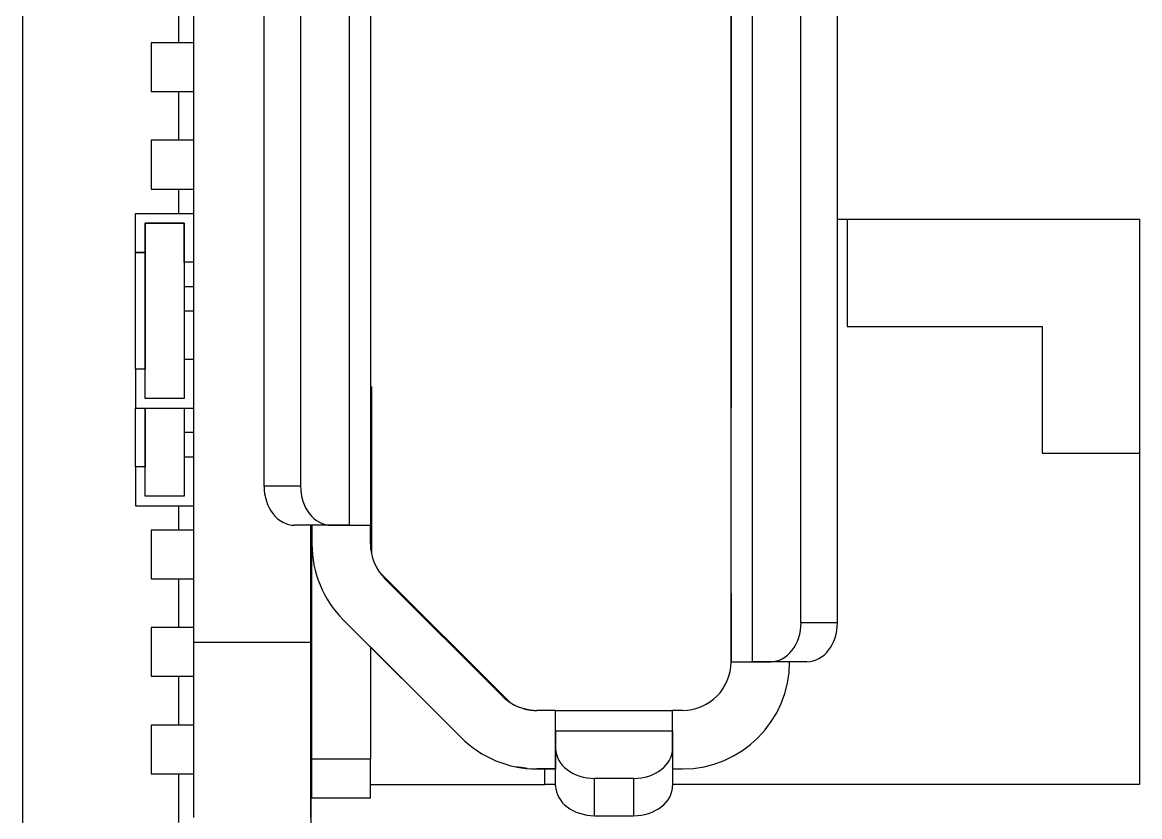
# Model space of a CAD drawing. Extents: x 89.7 to 173.2, y 85.9 to 138.5.
# Drawn here: x 162.5 to 168.22, y 101.35 to 105.43 of the extents above; entities that cross this region are included whole.
import ezdxf

# ---------------------------------------------------------------- set-up
doc = ezdxf.new("R2010")
doc.units = 0
doc.layers.add('View004', color=7, linetype='CONTINUOUS')

msp = doc.modelspace()

# ---------------------------------------------------------------- linework, layer by layer
at = {"layer": 'View004'}
for p, q in [((166.13, 102.15), (166.13, 108.55)), ((166.13, 102.15), (166.13, 108.55)), ((166.239, 102.15), (166.239, 108.55)), ((166.239, 102.15), (166.239, 108.55)), ((163.375, 102.25), (163.375, 108.45)), ((163.375, 102.25), (163.375, 108.45)), ((163.375, 102.25), (163.375, 108.45)), ((166.488, 102.35), (166.488, 108.35)), ((166.488, 102.35), (166.488, 108.35)), ((166.675, 102.35), (166.675, 108.35)), ((166.675, 102.35), (166.675, 108.35)), ((164.171, 107.85), (164.171, 102.85)), ((164.171, 107.85), (164.171, 102.85)), ((164.28, 107.85), (164.28, 102.85)), ((164.28, 107.85), (164.28, 102.85)), ((163.735, 103.05), (163.735, 107.65)), ((163.735, 103.05), (163.735, 107.65)), ((163.922, 107.65), (163.922, 103.05)), ((163.922, 107.65), (163.922, 103.05)), ((166.13, 107.125), (166.13, 103.575)), ((166.13, 107.125), (166.13, 103.575)), ((162.495, 106.45), (162.495, 99.45)), ((162.495, 106.45), (162.495, 99.45)), ((163.295, 105.575), (163.295, 105.325)), ((163.295, 105.575), (163.295, 105.325)), ((163.155, 105.325), (163.155, 105.075)), ((163.295, 105.325), (163.155, 105.325)), ((163.155, 105.325), (163.155, 105.075)), ((163.295, 105.325), (163.155, 105.325)), ((163.375, 105.325), (163.295, 105.325)), ((163.375, 105.325), (163.295, 105.325)), ((163.375, 105.34), (163.375, 105.34)), ((163.375, 105.34), (163.375, 105.34)), ((163.375, 105.34), (163.375, 105.34)), ((163.375, 105.34), (163.375, 105.34)), ((163.375, 105.325), (163.375, 105.325)), ((163.375, 105.325), (163.375, 105.325)), ((163.375, 105.102), (163.375, 105.298)), ((163.375, 105.102), (163.375, 105.298)), ((163.375, 105.102), (163.375, 105.298)), ((163.375, 105.102), (163.375, 105.298)), ((163.375, 105.298), (163.375, 105.298)), ((163.375, 105.298), (163.375, 105.298)), ((163.375, 105.102), (163.375, 105.102)), ((163.375, 105.102), (163.375, 105.102)), ((163.155, 105.075), (163.295, 105.075)), ((163.155, 105.075), (163.295, 105.075)), ((163.295, 105.075), (163.295, 104.825)), ((163.295, 105.075), (163.375, 105.075)), ((163.295, 105.075), (163.295, 104.825)), ((163.295, 105.075), (163.375, 105.075)), ((163.375, 105.075), (163.375, 105.075)), ((163.375, 105.075), (163.375, 105.075)), ((163.375, 105.06), (163.375, 105.06)), ((163.375, 105.06), (163.375, 105.06)), ((163.375, 104.225), (163.375, 104.875)), ((163.375, 104.875), (163.375, 104.875)), ((163.375, 104.225), (163.375, 104.875)), ((163.375, 104.225), (163.375, 104.875)), ((163.375, 104.875), (163.375, 104.875)), ((163.375, 104.225), (163.375, 104.875)), ((163.155, 104.825), (163.155, 104.575)), ((163.295, 104.825), (163.155, 104.825)), ((163.155, 104.825), (163.155, 104.575)), ((163.295, 104.825), (163.155, 104.825)), ((163.375, 104.825), (163.295, 104.825)), ((163.375, 104.825), (163.295, 104.825)), ((163.375, 104.825), (163.375, 104.825)), ((163.375, 104.825), (163.375, 104.825)), ((163.155, 104.575), (163.295, 104.575)), ((163.155, 104.575), (163.295, 104.575)), ((163.295, 104.575), (163.295, 104.45)), ((163.295, 104.575), (163.375, 104.575)), ((163.295, 104.575), (163.295, 104.45)), ((163.295, 104.575), (163.375, 104.575)), ((163.375, 104.575), (163.375, 104.575)), ((163.375, 104.575), (163.375, 104.575)), ((163.075, 104.25), (163.075, 104.45)), ((163.075, 104.45), (163.375, 104.45)), ((163.075, 104.25), (163.075, 104.45)), ((163.075, 104.45), (163.375, 104.45)), ((163.375, 104.45), (163.375, 104.45)), ((163.375, 104.45), (163.375, 104.45)), ((166.675, 104.42), (166.725, 104.42)), ((166.675, 104.42), (166.725, 104.42)), ((166.725, 104.42), (168.225, 104.42)), ((166.725, 104.42), (166.725, 103.87)), ((166.725, 104.42), (168.225, 104.42)), ((166.725, 104.42), (166.725, 103.87)), ((168.225, 104.42), (168.225, 103.22)), ((168.225, 104.42), (168.225, 103.22)), ((163.325, 104.4), (163.125, 104.4)), ((163.125, 104.4), (163.125, 104.25)), ((163.125, 103.5), (163.125, 104.4)), ((163.125, 104.4), (163.325, 104.4)), ((163.325, 104.4), (163.125, 104.4)), ((163.125, 104.4), (163.125, 104.25)), ((163.125, 103.5), (163.125, 104.4)), ((163.125, 104.4), (163.325, 104.4)), ((163.325, 104.2), (163.325, 104.4)), ((163.325, 104.4), (163.325, 103.5)), ((163.325, 104.2), (163.325, 104.4)), ((163.325, 104.4), (163.325, 103.5)), ((163.125, 104.25), (163.075, 104.25)), ((163.075, 103.65), (163.075, 104.25)), ((163.075, 104.25), (163.125, 104.25)), ((163.125, 104.25), (163.075, 104.25)), ((163.075, 103.65), (163.075, 104.25)), ((163.075, 104.25), (163.125, 104.25)), ((163.125, 104.25), (163.125, 103.65)), ((163.125, 104.25), (163.125, 103.65)), ((163.375, 104.2), (163.325, 104.2)), ((163.375, 104.2), (163.325, 104.2)), ((163.375, 104.225), (163.375, 104.225)), ((163.375, 104.225), (163.375, 104.225)), ((163.375, 103.725), (163.375, 104.2)), ((163.375, 103.725), (163.375, 104.2)), ((163.375, 103.725), (163.375, 104.2)), ((163.375, 103.725), (163.375, 104.2)), ((163.325, 104.075), (163.375, 104.075)), ((163.325, 104.075), (163.375, 104.075)), ((163.375, 104.075), (163.375, 104.075)), ((163.375, 104.075), (163.375, 104.075)), ((163.325, 103.95), (163.375, 103.95)), ((163.325, 103.95), (163.375, 103.95)), ((163.375, 103.95), (163.375, 103.95)), ((163.375, 103.95), (163.375, 103.95)), ((166.725, 103.87), (167.725, 103.87)), ((166.725, 103.87), (167.725, 103.87)), ((167.725, 103.87), (167.725, 103.22)), ((167.725, 103.87), (167.725, 103.22)), ((163.375, 103.725), (163.375, 103.725)), ((163.375, 103.725), (163.375, 103.725)), ((163.375, 103.7), (163.325, 103.7)), ((163.325, 103.7), (163.325, 103.5)), ((163.375, 103.7), (163.325, 103.7)), ((163.325, 103.7), (163.325, 103.5)), ((163.375, 103.025), (163.375, 103.675)), ((163.375, 103.675), (163.375, 103.675)), ((163.375, 103.025), (163.375, 103.675)), ((163.375, 103.025), (163.375, 103.675)), ((163.375, 103.675), (163.375, 103.675)), ((163.375, 103.025), (163.375, 103.675)), ((163.125, 103.65), (163.075, 103.65)), ((163.075, 103.65), (163.075, 103.45)), ((163.125, 103.65), (163.075, 103.65)), ((163.125, 103.65), (163.075, 103.65)), ((163.075, 103.65), (163.075, 103.45)), ((163.125, 103.65), (163.075, 103.65)), ((163.125, 103.5), (163.125, 103.65)), ((163.125, 103.5), (163.125, 103.65)), ((164.285, 103.56), (164.28, 103.56)), ((164.285, 103.56), (164.28, 103.56)), ((164.285, 103.56), (164.285, 102.704)), ((164.285, 103.56), (164.285, 102.704)), ((163.325, 103.5), (163.125, 103.5)), ((163.325, 103.5), (163.125, 103.5)), ((163.325, 103.5), (163.125, 103.5)), ((163.325, 103.5), (163.125, 103.5)), ((164.285, 103.5), (164.28, 103.5)), ((164.285, 103.5), (164.28, 103.5)), ((164.285, 103.5), (164.28, 103.5)), ((164.285, 103.5), (164.28, 103.5)), ((164.285, 103.5), (164.28, 103.5)), ((164.285, 103.5), (164.28, 103.5)), ((163.075, 103.45), (163.375, 103.45)), ((163.075, 103.15), (163.075, 103.45)), ((163.075, 103.45), (163.375, 103.45)), ((163.075, 103.15), (163.075, 103.45)), ((163.125, 103), (163.125, 103.45)), ((163.125, 103.45), (163.125, 103.15)), ((163.125, 103), (163.125, 103.45)), ((163.125, 103.45), (163.125, 103.15)), ((163.325, 103.45), (163.325, 103)), ((163.325, 103.45), (163.325, 103)), ((163.375, 103.45), (163.375, 103.45)), ((163.375, 103.45), (163.375, 103.45)), ((166.13, 103.325), (166.13, 103.45)), ((166.13, 103.325), (166.13, 103.45)), ((164.28, 103.425), (164.285, 103.425)), ((164.28, 103.425), (164.285, 103.425)), ((163.375, 103.325), (163.325, 103.325)), ((163.375, 103.325), (163.325, 103.325)), ((163.375, 103.325), (163.375, 103.325)), ((163.375, 103.325), (163.375, 103.325)), ((166.13, 102.625), (166.13, 103.325)), ((166.13, 102.625), (166.13, 103.325)), ((166.13, 102.625), (166.13, 103.325)), ((166.13, 102.625), (166.13, 103.325)), ((163.375, 103.2), (163.325, 103.2)), ((163.325, 103.2), (163.325, 103)), ((163.375, 103.2), (163.325, 103.2)), ((163.325, 103.2), (163.325, 103)), ((163.375, 103.2), (163.375, 103.2)), ((163.375, 103.2), (163.375, 103.2)), ((167.725, 103.22), (168.225, 103.22)), ((167.725, 103.22), (168.225, 103.22)), ((168.225, 103.22), (168.225, 101.52)), ((168.225, 103.22), (168.225, 101.52)), ((163.125, 103.15), (163.075, 103.15)), ((163.075, 103.15), (163.075, 102.95)), ((163.125, 103.15), (163.075, 103.15)), ((163.125, 103.15), (163.075, 103.15)), ((163.075, 103.15), (163.075, 102.95)), ((163.125, 103.15), (163.075, 103.15)), ((163.125, 103), (163.125, 103.15)), ((163.125, 103), (163.125, 103.15)), ((163.922, 103.05), (163.735, 103.05)), ((163.922, 103.05), (163.735, 103.05)), ((163.325, 103), (163.125, 103)), ((163.325, 103), (163.125, 103)), ((163.325, 103), (163.125, 103)), ((163.325, 103), (163.125, 103)), ((163.375, 103.025), (163.375, 103.025)), ((163.375, 102.525), (163.375, 103.025)), ((163.375, 102.525), (163.375, 103.025)), ((163.375, 103.025), (163.375, 103.025)), ((163.375, 102.525), (163.375, 103.025)), ((163.375, 102.525), (163.375, 103.025)), ((163.075, 102.95), (163.375, 102.95)), ((163.075, 102.95), (163.375, 102.95)), ((163.295, 102.95), (163.295, 102.825)), ((163.295, 102.95), (163.295, 102.825)), ((163.375, 102.95), (163.375, 102.95)), ((163.375, 102.95), (163.375, 102.95)), ((163.155, 102.825), (163.155, 102.575)), ((163.295, 102.825), (163.155, 102.825)), ((163.155, 102.825), (163.155, 102.575)), ((163.295, 102.825), (163.155, 102.825)), ((163.375, 102.825), (163.295, 102.825)), ((163.375, 102.825), (163.295, 102.825)), ((163.375, 102.825), (163.375, 102.825)), ((163.375, 102.825), (163.375, 102.825)), ((164.078, 102.85), (163.891, 102.85)), ((164.078, 102.85), (163.891, 102.85)), ((163.975, 102.25), (163.975, 102.85)), ((163.975, 102.25), (163.975, 102.85)), ((163.975, 102.85), (163.975, 101.25)), ((163.975, 102.85), (163.975, 101.25)), ((163.975, 102.85), (163.975, 101.25)), ((163.975, 102.85), (163.975, 101.25)), ((164.171, 102.85), (163.98, 102.85)), ((163.98, 102.85), (163.98, 102.754)), ((163.98, 101.65), (163.98, 102.85)), ((164.171, 102.85), (163.98, 102.85)), ((163.98, 102.85), (163.98, 102.754)), ((163.98, 101.65), (163.98, 102.85)), ((164.078, 102.85), (164.171, 102.85)), ((164.078, 102.85), (164.171, 102.85)), ((164.28, 102.754), (164.28, 102.85)), ((164.28, 102.754), (164.28, 102.85)), ((166.13, 102.5), (166.13, 102.625)), ((166.13, 102.5), (166.13, 102.625)), ((163.155, 102.575), (163.295, 102.575)), ((163.155, 102.575), (163.295, 102.575)), ((163.295, 102.575), (163.295, 102.325)), ((163.295, 102.575), (163.375, 102.575)), ((163.295, 102.575), (163.295, 102.325)), ((163.295, 102.575), (163.375, 102.575)), ((163.375, 102.575), (163.375, 102.575)), ((163.375, 102.575), (163.375, 102.575)), ((164.322, 102.615), (164.995, 101.942)), ((164.322, 102.615), (164.995, 101.942)), ((164.957, 101.973), (164.353, 102.577)), ((164.957, 101.973), (164.353, 102.577)), ((163.375, 102.525), (163.375, 102.525)), ((163.375, 102.525), (163.375, 102.525)), ((163.375, 102.34), (163.375, 102.34)), ((163.375, 102.34), (163.375, 102.34)), ((163.375, 102.34), (163.375, 102.34)), ((163.375, 102.34), (163.375, 102.34)), ((164.141, 102.365), (164.745, 101.761)), ((164.141, 102.365), (164.745, 101.761)), ((166.13, 102.375), (166.13, 102.15)), ((166.13, 102.375), (166.13, 102.15)), ((166.675, 102.35), (166.488, 102.35)), ((166.675, 102.35), (166.488, 102.35)), ((163.155, 102.325), (163.155, 102.075)), ((163.295, 102.325), (163.155, 102.325)), ((163.155, 102.325), (163.155, 102.075)), ((163.295, 102.325), (163.155, 102.325)), ((163.375, 102.325), (163.295, 102.325)), ((163.375, 102.325), (163.295, 102.325)), ((163.375, 102.325), (163.375, 102.325)), ((163.375, 102.325), (163.375, 102.325)), ((163.375, 102.102), (163.375, 102.298)), ((163.375, 102.102), (163.375, 102.298)), ((163.375, 102.102), (163.375, 102.298)), ((163.375, 102.102), (163.375, 102.298)), ((163.375, 102.298), (163.375, 102.298)), ((163.375, 102.298), (163.375, 102.298)), ((163.375, 102.25), (163.975, 102.25)), ((163.375, 102.25), (163.975, 102.25)), ((163.98, 102.238), (163.975, 102.238)), ((163.975, 102.238), (163.975, 102.238)), ((163.98, 102.238), (163.975, 102.238)), ((163.975, 102.238), (163.975, 102.238)), ((164.28, 102.226), (164.28, 101.65)), ((164.28, 102.226), (164.745, 101.761)), ((164.28, 102.226), (164.28, 101.65)), ((164.28, 102.226), (164.745, 101.761)), ((166.43, 102.15), (166.239, 102.15)), ((166.239, 102.15), (166.332, 102.15)), ((166.43, 102.15), (166.239, 102.15)), ((166.239, 102.15), (166.332, 102.15)), ((166.519, 102.15), (166.332, 102.15)), ((166.519, 102.15), (166.332, 102.15)), ((163.155, 102.075), (163.295, 102.075)), ((163.155, 102.075), (163.295, 102.075)), ((163.295, 102.075), (163.295, 101.825)), ((163.295, 102.075), (163.375, 102.075)), ((163.295, 102.075), (163.295, 101.825)), ((163.295, 102.075), (163.375, 102.075)), ((163.375, 102.102), (163.375, 102.102)), ((163.375, 102.102), (163.375, 102.102)), ((163.375, 102.075), (163.375, 102.075)), ((163.375, 102.075), (163.375, 102.075)), ((163.375, 102.06), (163.375, 102.06)), ((163.375, 102.06), (163.375, 102.06)), ((165.23, 101.9), (165.134, 101.9)), ((165.23, 101.9), (165.134, 101.9)), ((165.23, 101.9), (165.83, 101.9)), ((165.23, 101.9), (165.83, 101.9)), ((165.88, 101.9), (165.83, 101.9)), ((165.88, 101.9), (165.83, 101.9)), ((163.155, 101.825), (163.155, 101.575)), ((163.295, 101.825), (163.155, 101.825)), ((163.155, 101.825), (163.155, 101.575)), ((163.295, 101.825), (163.155, 101.825)), ((163.375, 101.825), (163.295, 101.825)), ((163.375, 101.825), (163.295, 101.825)), ((163.375, 101.84), (163.375, 101.84)), ((163.375, 101.84), (163.375, 101.84)), ((163.375, 101.84), (163.375, 101.84)), ((163.375, 101.84), (163.375, 101.84)), ((163.375, 101.825), (163.375, 101.825)), ((163.375, 101.825), (163.375, 101.825)), ((163.375, 101.602), (163.375, 101.798)), ((163.375, 101.602), (163.375, 101.798)), ((163.375, 101.602), (163.375, 101.798)), ((163.375, 101.602), (163.375, 101.798)), ((163.375, 101.798), (163.375, 101.798)), ((163.375, 101.798), (163.375, 101.798)), ((165.23, 101.795), (165.23, 101.6)), ((165.23, 101.705), (165.23, 101.795)), ((165.23, 101.795), (165.23, 101.6)), ((165.23, 101.705), (165.23, 101.795)), ((165.23, 101.795), (165.83, 101.795)), ((165.23, 101.795), (165.83, 101.795)), ((165.83, 101.795), (165.83, 101.6)), ((165.83, 101.705), (165.83, 101.795)), ((165.83, 101.795), (165.83, 101.6)), ((165.83, 101.705), (165.83, 101.795)), ((163.98, 101.738), (163.975, 101.738)), ((163.975, 101.738), (163.975, 101.738)), ((163.98, 101.738), (163.975, 101.738)), ((163.975, 101.738), (163.975, 101.738)), ((165.23, 101.514), (165.23, 101.705)), ((165.23, 101.514), (165.23, 101.705)), ((165.83, 101.705), (165.83, 101.514)), ((165.83, 101.705), (165.83, 101.514)), ((163.375, 101.602), (163.375, 101.602)), ((163.375, 101.602), (163.375, 101.602)), ((164.28, 101.65), (163.98, 101.65)), ((164.28, 101.65), (163.98, 101.65)), ((165.134, 101.6), (165.23, 101.6)), ((165.134, 101.6), (165.23, 101.6)), ((165.175, 101.52), (165.175, 101.6)), ((165.175, 101.52), (165.175, 101.6)), ((165.83, 101.6), (165.88, 101.6)), ((165.83, 101.6), (165.88, 101.6)), ((163.155, 101.575), (163.295, 101.575)), ((163.155, 101.575), (163.295, 101.575)), ((163.295, 101.575), (163.295, 101.325)), ((163.295, 101.575), (163.375, 101.575)), ((163.295, 101.575), (163.295, 101.325)), ((163.295, 101.575), (163.375, 101.575)), ((163.375, 101.575), (163.375, 101.575)), ((163.375, 101.575), (163.375, 101.575)), ((163.375, 101.56), (163.375, 101.56)), ((163.375, 101.56), (163.375, 101.56)), ((165.43, 101.552), (165.63, 101.552)), ((165.43, 101.552), (165.63, 101.552)), ((165.43, 101.36), (165.43, 101.552)), ((165.43, 101.36), (165.43, 101.552)), ((165.63, 101.552), (165.63, 101.36)), ((165.63, 101.552), (165.63, 101.36)), ((163.975, 101.52), (163.975, 101.52)), ((163.975, 101.52), (163.98, 101.52)), ((163.975, 101.52), (163.975, 101.52)), ((163.975, 101.52), (163.98, 101.52)), ((164.28, 101.52), (165.175, 101.52)), ((164.28, 101.52), (165.175, 101.52)), ((165.23, 101.52), (165.175, 101.52)), ((165.23, 101.52), (165.175, 101.52)), ((168.225, 101.52), (165.83, 101.52)), ((168.225, 101.52), (165.83, 101.52)), ((164.28, 101.45), (163.98, 101.45)), ((164.28, 101.45), (163.98, 101.45)), ((165.43, 101.36), (165.63, 101.36)), ((165.43, 101.36), (165.63, 101.36))]:
    msp.add_line(p, q, dxfattribs=at)
for centre, radius, start, end in [((164.53, 102.754), 0.55, 180, -135), ((164.53, 102.754), 0.55, 180, -135), ((164.53, 102.754), 0.25, 180, -135), ((164.53, 102.754), 0.25, 180, -135), ((164.53, 102.754), 0.25, 180, -135), ((164.53, 102.754), 0.25, 180, -135), ((165.88, 102.15), 0.25, -90, 0), ((165.88, 102.15), 0.55, -90, 0), ((165.88, 102.15), 0.25, -90, 0), ((165.88, 102.15), 0.55, -90, 0), ((165.134, 102.15), 0.25, -135.051, -123.522), ((165.134, 102.15), 0.25, -135.051, -123.522), ((165.134, 102.15), 0.25, -135, -114.47), ((165.134, 102.15), 0.25, -135, -90), ((165.134, 102.15), 0.25, -135, -114.47), ((165.134, 102.15), 0.25, -135, -90), ((165.134, 102.15), 0.25, -114.47, -102.156), ((165.134, 102.15), 0.25, -114.47, -102.156), ((165.134, 102.15), 0.55, -135, -90), ((165.134, 102.15), 0.55, -135, -90)]:
    msp.add_arc(centre, radius, start, end, dxfattribs=at)
for centre, major_axis, ratio, start_param, end_param in [((163.891, 103.05), (0, 0.2), 0.781629, -4.71239, -3.14159), ((163.891, 103.05), (0, 0.2), 0.781629, -4.71239, -3.14159), ((164.078, 103.05), (0, 0.2), 0.781629, -4.71239, -3.14159), ((164.078, 103.05), (0, 0.2), 0.781629, -4.71239, -3.14159), ((166.332, 102.35), (0, 0.2), 0.781629, 3.14159, 4.71239), ((166.332, 102.35), (0, 0.2), 0.781629, 3.14159, 4.71239), ((166.519, 102.35), (0, -0.2), 0.781629, 0, -4.71239), ((166.519, 102.35), (0, -0.2), 0.781629, 0, -4.71239), ((165.43, 101.705), (0.2, 0), 0.769614, 3.14159, 4.71239), ((165.43, 101.705), (0.2, 0), 0.769614, 3.14159, 4.71239), ((165.63, 101.705), (0.2, 0), 0.769614, 4.71239, 0), ((165.63, 101.705), (0.2, 0), 0.769614, 4.71239, 0), ((165.43, 101.514), (-0.2, 0), 0.769614, 0, -4.71239), ((165.43, 101.514), (-0.2, 0), 0.769614, 0, -4.71239), ((165.63, 101.514), (-0.2, 0), 0.769614, -4.71239, -3.14159), ((165.63, 101.514), (-0.2, 0), 0.769614, -4.71239, -3.14159)]:
    msp.add_ellipse(centre, major_axis=major_axis, ratio=ratio, start_param=start_param, end_param=end_param, dxfattribs=at)
for points, degree in [([(163.375, 105.298), (163.375, 105.32), (163.375, 105.34), (163.375, 105.34)], 3), ([(163.375, 105.298), (163.375, 105.32), (163.375, 105.34), (163.375, 105.34)], 3), ([(163.375, 105.298), (163.375, 105.32), (163.375, 105.34), (163.375, 105.34)], 3), ([(163.375, 105.298), (163.375, 105.32), (163.375, 105.34), (163.375, 105.34)], 3), ([(163.375, 105.06), (163.375, 105.06), (163.375, 105.08), (163.375, 105.102)], 3), ([(163.375, 105.06), (163.375, 105.06), (163.375, 105.08), (163.375, 105.102)], 3), ([(163.375, 105.06), (163.375, 105.06), (163.375, 105.08), (163.375, 105.102)], 3), ([(163.375, 105.06), (163.375, 105.06), (163.375, 105.08), (163.375, 105.102)], 3), ([(166.13, 103.575), (166.13, 103.576), (166.13, 103.517), (166.13, 103.45)], 3), ([(166.13, 103.575), (166.13, 103.576), (166.13, 103.517), (166.13, 103.45)], 3), ([(164.171, 102.85), (164.277, 102.85), (164.28, 102.85)], 2), ([(164.171, 102.85), (164.277, 102.85), (164.28, 102.85)], 2), ([(166.13, 102.5), (166.13, 102.433), (166.13, 102.374), (166.13, 102.375)], 3), ([(166.13, 102.5), (166.13, 102.433), (166.13, 102.374), (166.13, 102.375)], 3), ([(163.375, 102.298), (163.375, 102.32), (163.375, 102.34), (163.375, 102.34)], 3), ([(163.375, 102.298), (163.375, 102.32), (163.375, 102.34), (163.375, 102.34)], 3), ([(163.375, 102.298), (163.375, 102.32), (163.375, 102.34), (163.375, 102.34)], 3), ([(163.375, 102.298), (163.375, 102.32), (163.375, 102.34), (163.375, 102.34)], 3), ([(163.375, 101.35), (163.375, 101.569), (163.375, 101.899), (163.375, 102.25)], 3), ([(163.375, 101.35), (163.375, 101.569), (163.375, 101.899), (163.375, 102.25)], 3), ([(163.375, 101.35), (163.375, 101.569), (163.375, 101.899), (163.375, 102.25)], 3), ([(163.975, 101.35), (163.975, 101.569), (163.975, 101.899), (163.975, 102.25)], 3), ([(163.975, 101.35), (163.975, 101.569), (163.975, 101.899), (163.975, 102.25)], 3), ([(166.13, 102.15), (166.133, 102.15), (166.239, 102.15)], 2), ([(166.13, 102.15), (166.133, 102.15), (166.239, 102.15)], 2), ([(163.375, 102.06), (163.375, 102.06), (163.375, 102.08), (163.375, 102.102)], 3), ([(163.375, 102.06), (163.375, 102.06), (163.375, 102.08), (163.375, 102.102)], 3), ([(163.375, 102.06), (163.375, 102.06), (163.375, 102.08), (163.375, 102.102)], 3), ([(163.375, 102.06), (163.375, 102.06), (163.375, 102.08), (163.375, 102.102)], 3), ([(165.03, 101.922), (165.03, 101.922)], 1), ([(165.03, 101.922), (165.03, 101.922)], 1), ([(165.081, 101.906), (165.084, 101.905)], 1), ([(165.081, 101.906), (165.084, 101.905)], 1), ([(165.084, 101.905), (165.109, 101.9), (165.134, 101.9)], 2), ([(165.084, 101.905), (165.109, 101.9), (165.134, 101.9)], 2), ([(165.23, 101.795), (165.23, 101.897), (165.23, 101.9)], 2), ([(165.23, 101.795), (165.23, 101.897), (165.23, 101.9)], 2), ([(165.83, 101.795), (165.83, 101.897), (165.83, 101.9)], 2), ([(165.83, 101.795), (165.83, 101.897), (165.83, 101.9)], 2), ([(163.375, 101.798), (163.375, 101.82), (163.375, 101.84), (163.375, 101.84)], 3), ([(163.375, 101.798), (163.375, 101.82), (163.375, 101.84), (163.375, 101.84)], 3), ([(163.375, 101.798), (163.375, 101.82), (163.375, 101.84), (163.375, 101.84)], 3), ([(163.375, 101.798), (163.375, 101.82), (163.375, 101.84), (163.375, 101.84)], 3), ([(163.375, 101.56), (163.375, 101.56), (163.375, 101.58), (163.375, 101.602)], 3), ([(163.375, 101.56), (163.375, 101.56), (163.375, 101.58), (163.375, 101.602)], 3), ([(163.375, 101.56), (163.375, 101.56), (163.375, 101.58), (163.375, 101.602)], 3), ([(163.375, 101.56), (163.375, 101.56), (163.375, 101.58), (163.375, 101.602)], 3), ([(163.98, 101.45), (163.98, 101.448), (163.98, 101.543), (163.98, 101.65)], 3), ([(163.98, 101.45), (163.98, 101.448), (163.98, 101.543), (163.98, 101.65)], 3), ([(164.28, 101.45), (164.28, 101.448), (164.28, 101.543), (164.28, 101.65)], 3), ([(164.28, 101.45), (164.28, 101.448), (164.28, 101.543), (164.28, 101.65)], 3), ([(165.084, 101.602), (165.03, 101.61)], 1), ([(165.084, 101.602), (165.03, 101.61)], 1), ([(165.082, 101.602), (165.084, 101.602)], 1), ([(165.082, 101.602), (165.084, 101.602)], 1), ([(165.23, 101.6), (165.187, 101.6), (165.134, 101.6)], 2), ([(165.23, 101.6), (165.187, 101.6), (165.134, 101.6)], 2)]:
    msp.add_open_spline(points, degree=degree, dxfattribs=at)

doc.saveas('drawing.dxf')
